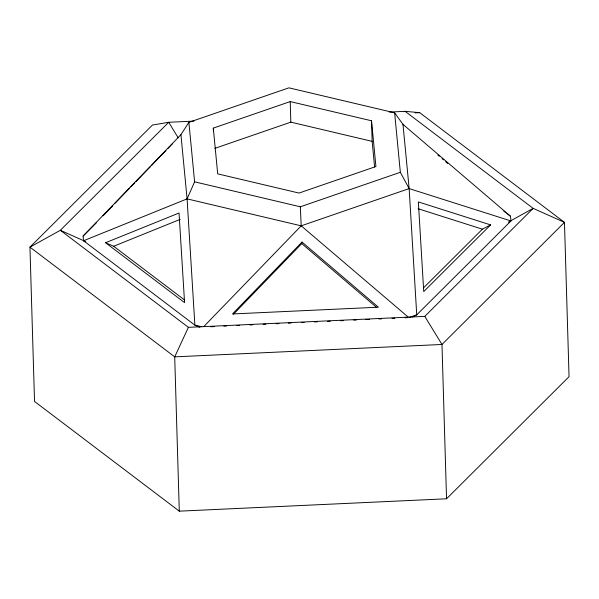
<?xml version="1.0" encoding="UTF-8"?>
<svg xmlns="http://www.w3.org/2000/svg" width="599" height="599" viewBox="0 0 599 599"><rect width="100%" height="100%" fill="white"/><g stroke="black" fill="none" stroke-linecap="round" stroke-linejoin="round"><path stroke-width="0.9" d="M233.528 314.153L301.746 243.598L302.016 242.063L378.396 307.197L232.502 313.951L302.016 242.063M199.752 327.249L194.877 325.137L187.09 198.875L194.6 181.826L188.887 122.346L288.905 87.836L394.629 112.807L402.985 124.382L510.498 216.239L510.954 220.956L416.739 314.857L412.636 316.998M193.934 121.11L168.708 122.286L152.453 125.049L29.95 247.14L174.706 356.854L441.972 344.47L564.468 222.371L533.155 208.377L424.796 316.377L188.393 327.331L174.706 356.854L179.288 511.164L446.547 498.78L569.05 376.681L564.468 222.371L419.712 112.657L405.111 111.332L389.223 112.065M201.586 326.725L194.877 325.137L83.553 240.761L83.096 236.043L180.928 134.678L188.887 122.346M112.694 205.689L102.961 215.775L110.194 208.564M114.641 203.667L129.564 188.206M130.867 186.858L134.76 182.822M136.055 181.482L150.334 166.687M151.629 165.339L165.908 150.544M167.855 148.53L172.4 143.82M203.915 326.448L301.207 225.83L409.154 188.588L510.954 220.956L508.491 222.236M111.511 207.254L112.822 205.936M83.096 236.043L96.192 222.993M423.478 287.909L482.405 229.177L490.603 224.895L418.349 201.923L423.733 291.548L490.603 224.895M509.15 221.682L533.155 208.377L405.111 111.332M408.099 316.991L301.207 225.83L187.09 198.875L83.553 240.761L85.17 241.464M105.544 242.737L179.041 213.012L184.567 302.63L105.544 242.737L113.668 246.264L184.492 299.942M113.668 246.264L180.247 219.331M213.304 128.111L290.223 101.575L371.53 120.781L375.925 166.522L299.006 193.065L217.699 173.86L213.304 128.111L213.394 130.919M214.801 148.38L290.837 122.144L372.144 141.357L374.6 166.971M194.6 181.826L300.324 206.797L400.342 172.295L394.629 112.807M409.686 317.29L416.739 314.857L409.154 188.588L402.985 124.382M415.04 112.874L419.712 112.657M210.743 326.769L214.479 326.597M223.824 326.163L226.624 326.036M236.897 325.564L239.705 325.429M249.978 324.958L252.785 324.823M263.058 324.351L265.866 324.216M276.139 323.745L278.939 323.61M288.284 323.175L291.092 323.048M301.364 322.576L304.165 322.442M314.445 321.97L317.245 321.835M327.526 321.363L330.326 321.229M340.606 320.757L343.407 320.622M353.687 320.151L356.487 320.016M365.832 319.589L369.568 319.409M378.912 318.982L381.713 318.848M391.986 318.376L394.793 318.241M405.066 317.769L407.874 317.635M418.072 208.722L482.405 229.177M85.747 241.637L60.349 230.286L29.95 247.14L34.532 401.45L179.288 511.164M503.819 211.17L505.301 212.301M506.791 213.424L510.498 216.239M188.393 327.331L60.349 230.286L168.708 122.286L178.247 137.897M437.847 155.066L439.262 156.279M442.084 158.69L443.5 159.896M445.619 161.708L447.738 163.52M301.746 243.598L376.711 307.527M424.796 316.377L441.972 344.47L446.547 498.78M400.342 172.295L409.154 188.588M180.928 134.678L187.09 198.875M300.324 206.797L301.207 225.83M371.53 120.781L372.144 141.357M290.223 101.575L290.837 122.144"/></g></svg>
